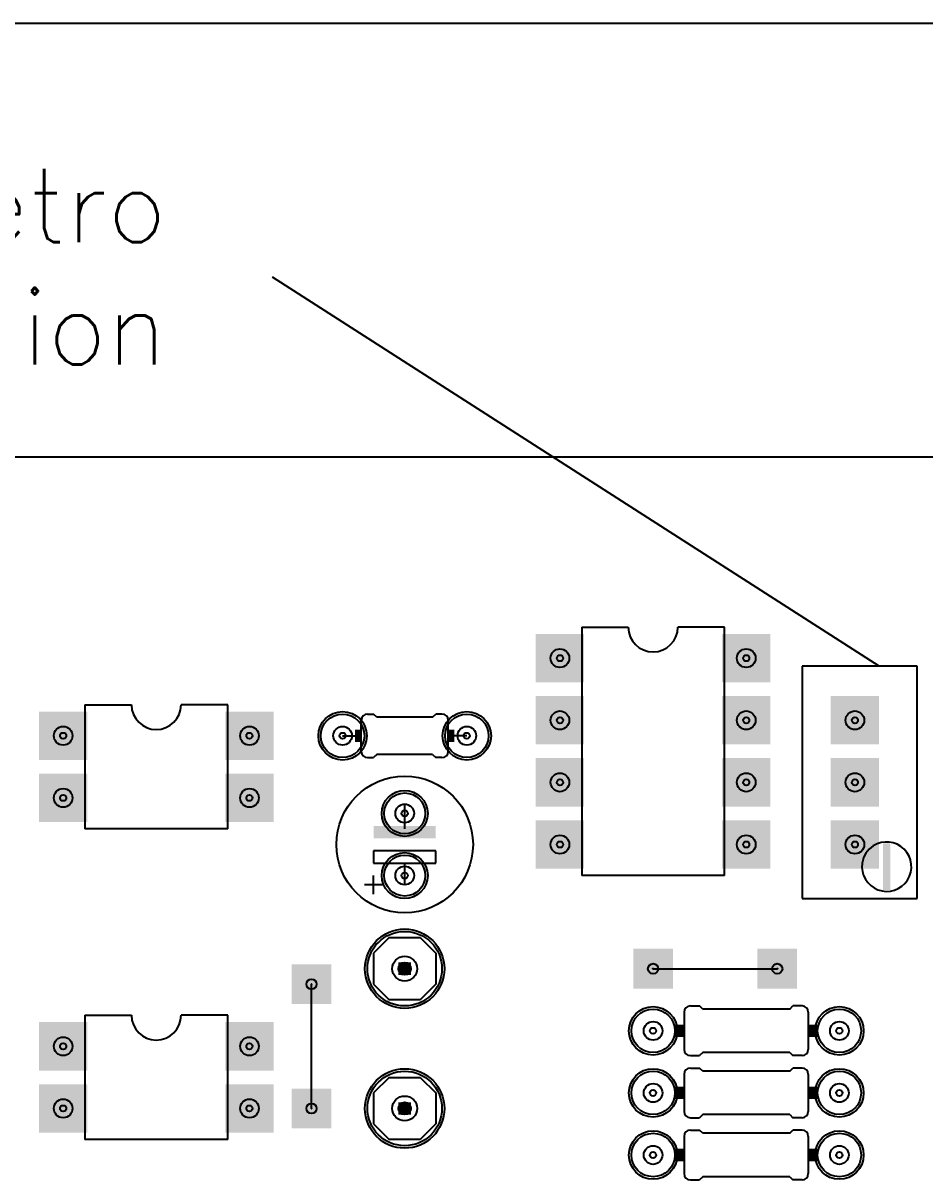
# Model space of a CAD drawing. Extents: x -71 to 251, y 10 to 132.
# Drawn here: x 40.27 to 77.16, y 82.17 to 129.47 of the extents above; entities that cross this region are included whole.
import ezdxf

# ---------------------------------------------------------------- set-up
doc = ezdxf.new("R2010")
doc.units = 0
doc.header["$MEASUREMENT"] = 0
doc.layers.get('0').update_dxf_attribs({"linetype": 'CONTINUOUS'})
for name, color, linetype in [('1', 22, 'CONTINUOUS'), ('17', 82, 'CONTINUOUS'), ('18', 82, 'CONTINUOUS'), ('20', 7, 'CONTINUOUS'), ('21', 253, 'CONTINUOUS'), ('22', 253, 'CONTINUOUS'), ('29', 253, 'CONTINUOUS'), ('44', 253, 'CONTINUOUS'), ('51', 253, 'CONTINUOUS')]:
    doc.layers.add(name, color=color, linetype=linetype)

# ---------------------------------------------------------------- blocks, each defined once
blk = doc.blocks.new('RECT')
blk.add_solid([(-0.5, -0.5), (0.5, -0.5), (-0.5, 0.5), (0.5, 0.5)])
blk = doc.blocks.new('ROUNDP')
blk.add_circle((0, 0), 0.5)
blk = doc.blocks.new('SQUAREP')
blk.add_solid([(-0.5, -0.5), (0.5, -0.5), (-0.5, 0.5), (0.5, 0.5)])
blk = doc.blocks.new('SQUAREV')
blk.add_solid([(-0.5, -0.5), (0.5, -0.5), (-0.5, 0.5), (0.5, 0.5)])
blk = doc.blocks.new('ROUNDV')
blk.add_circle((0, 0), 0.5)

msp = doc.modelspace()

# ---------------------------------------------------------------- linework, layer by layer
at = {"linetype": 'Continuous'}
for p, q in [((-36.3419, 129.4744), (149.5434, 129.4744)), ((75.2856, 103.175), (50.4789, 119.086))]:
    msp.add_line(p, q, dxfattribs=at)
at = {"layer": '1'}
for p, q in [((66.04, 90.805), (71.12, 90.805)), ((52.07, 85.09), (52.07, 90.17))]:
    msp.add_line(p, q, dxfattribs=at)
at = {"layer": '20'}
msp.add_line((126.35, 111.722), (0.64, 111.722), dxfattribs=at)
at = {"layer": '21'}
for p, q in [((63.119, 104.775), (63.119, 94.615)), ((63.119, 104.775), (65.024, 104.775)), ((68.961, 104.775), (67.056, 104.775)), ((68.961, 94.615), (68.961, 104.775)), ((72.145, 103.175), (72.145, 93.675)), ((76.845, 103.175), (72.145, 103.175)), ((76.845, 93.675), (76.845, 103.175)), ((42.799, 101.6), (42.799, 96.52)), ((42.799, 101.6), (44.704, 101.6)), ((48.641, 101.6), (46.736, 101.6)), ((48.641, 96.52), (48.641, 101.6)), ((54.356, 101.219), (54.61, 101.219)), ((54.737, 101.092), (54.61, 101.219)), ((57.023, 101.092), (54.737, 101.092)), ((57.023, 101.092), (57.15, 101.219)), ((57.404, 101.219), (57.15, 101.219)), ((54.356, 99.441), (54.61, 99.441)), ((54.737, 99.568), (54.61, 99.441)), ((57.023, 99.568), (54.737, 99.568)), ((57.023, 99.568), (57.15, 99.441)), ((57.404, 99.441), (57.15, 99.441)), ((48.641, 96.52), (42.799, 96.52)), ((54.61, 94.234), (54.61, 94.615)), ((68.961, 94.615), (63.119, 94.615)), ((54.61, 94.234), (54.229, 94.234)), ((54.61, 93.853), (54.61, 94.234)), ((54.991, 94.234), (54.61, 94.234)), ((72.145, 93.675), (76.845, 93.675)), ((55.245, 92.075), (54.61, 91.44)), ((55.245, 92.075), (56.515, 92.075)), ((56.515, 92.075), (57.15, 91.44)), ((54.61, 91.44), (54.61, 90.17)), ((57.15, 91.44), (57.15, 90.17)), ((54.61, 90.17), (55.245, 89.535)), ((57.15, 90.17), (56.515, 89.535)), ((56.515, 89.535), (55.245, 89.535)), ((42.799, 88.9), (42.799, 83.82)), ((42.799, 88.9), (44.704, 88.9)), ((48.641, 88.9), (46.736, 88.9)), ((48.641, 83.82), (48.641, 88.9)), ((55.245, 86.36), (54.61, 85.725)), ((55.245, 86.36), (56.515, 86.36)), ((56.515, 86.36), (57.15, 85.725)), ((54.61, 85.725), (54.61, 84.455)), ((57.15, 85.725), (57.15, 84.455)), ((54.61, 84.455), (55.245, 83.82)), ((57.15, 84.455), (56.515, 83.82)), ((48.641, 83.82), (42.799, 83.82)), ((56.515, 83.82), (55.245, 83.82))]:
    msp.add_line(p, q, dxfattribs=at)
msp.add_circle((55.88, 95.885), 2.794, dxfattribs=at)
for centre, radius, start, end in [((66.04, 104.775), 1.016, 180, 0), ((45.72, 101.6), 1.016, 180, 0), ((54.356, 100.965), 0.254, 90, 180), ((57.404, 100.965), 0.254, 0, 90), ((54.356, 99.695), 0.254, 180, 270), ((57.404, 99.695), 0.254, 270, 0), ((75.595, 94.9768), 1.0109, 171.5693, 122.9602), ((45.72, 88.9), 1.016, 180, 0)]:
    msp.add_arc(centre, radius, start, end, dxfattribs=at)
at = {"layer": '22'}
for p, q in [((67.31, 89.027), (67.31, 87.503)), ((67.564, 89.281), (67.945, 89.281)), ((68.072, 89.154), (67.945, 89.281)), ((71.628, 89.154), (68.072, 89.154)), ((71.628, 89.154), (71.755, 89.281)), ((72.136, 89.281), (71.755, 89.281)), ((72.39, 89.027), (72.39, 87.503)), ((67.564, 87.249), (67.945, 87.249)), ((68.072, 87.376), (67.945, 87.249)), ((71.628, 87.376), (68.072, 87.376)), ((71.628, 87.376), (71.755, 87.249)), ((72.136, 87.249), (71.755, 87.249)), ((67.564, 86.741), (67.945, 86.741)), ((68.072, 86.614), (67.945, 86.741)), ((71.628, 86.614), (68.072, 86.614)), ((71.628, 86.614), (71.755, 86.741)), ((72.136, 86.741), (71.755, 86.741)), ((67.31, 86.487), (67.31, 84.963)), ((72.39, 86.487), (72.39, 84.963)), ((67.564, 84.709), (67.945, 84.709)), ((68.072, 84.836), (67.945, 84.709)), ((71.628, 84.836), (68.072, 84.836)), ((71.628, 84.836), (71.755, 84.709)), ((72.136, 84.709), (71.755, 84.709)), ((67.31, 83.947), (67.31, 82.423)), ((67.564, 84.201), (67.945, 84.201)), ((68.072, 84.074), (67.945, 84.201)), ((71.628, 84.074), (68.072, 84.074)), ((71.628, 84.074), (71.755, 84.201)), ((72.136, 84.201), (71.755, 84.201)), ((72.39, 83.947), (72.39, 82.423)), ((67.564, 82.169), (67.945, 82.169)), ((68.072, 82.296), (67.945, 82.169)), ((71.628, 82.296), (68.072, 82.296)), ((71.628, 82.296), (71.755, 82.169)), ((72.136, 82.169), (71.755, 82.169))]:
    msp.add_line(p, q, dxfattribs=at)
for centre, start, end in [((67.564, 89.027), 90, 180), ((72.136, 89.027), 0, 90), ((67.564, 87.503), 180, 270), ((72.136, 87.503), 270, 0), ((67.564, 86.487), 90, 180), ((72.136, 86.487), 0, 90), ((67.564, 84.963), 180, 270), ((72.136, 84.963), 270, 0), ((67.564, 83.947), 90, 180), ((72.136, 83.947), 0, 90), ((67.564, 82.423), 180, 270), ((72.136, 82.423), 270, 0)]:
    msp.add_arc(centre, 0.254, start, end, dxfattribs=at)
at = {"layer": '44'}
for centre, radius in [((62.23, 103.505), 0.127), ((69.85, 103.505), 0.127), ((62.23, 100.965), 0.127), ((69.85, 100.965), 0.127), ((74.295, 100.965), 0.127), ((41.91, 100.33), 0.127), ((49.53, 100.33), 0.127), ((53.34, 100.33), 0.127), ((58.42, 100.33), 0.127), ((62.23, 98.425), 0.127), ((69.85, 98.425), 0.127), ((74.295, 98.425), 0.127), ((41.91, 97.79), 0.127), ((49.53, 97.79), 0.127), ((55.88, 97.155), 0.127), ((62.23, 95.885), 0.127), ((69.85, 95.885), 0.127), ((74.295, 95.885), 0.127), ((55.88, 94.615), 0.127), ((55.88, 90.805), 0.254), ((66.04, 90.805), 0.005), ((71.12, 90.805), 0.005), ((52.07, 90.17), 0.005), ((66.04, 88.265), 0.127), ((73.66, 88.265), 0.127), ((41.91, 87.63), 0.127), ((49.53, 87.63), 0.127), ((66.04, 85.725), 0.127), ((73.66, 85.725), 0.127), ((41.91, 85.09), 0.127), ((49.53, 85.09), 0.127), ((55.88, 85.09), 0.254), ((52.07, 85.09), 0.005), ((66.04, 83.185), 0.127), ((73.66, 83.185), 0.127)]:
    msp.add_circle(centre, radius, dxfattribs=at)
at = {"layer": '51'}
for p, q in [((54.102, 99.695), (54.102, 100.965)), ((57.658, 99.695), (57.658, 100.965)), ((53.34, 100.33), (53.848, 100.33)), ((58.42, 100.33), (57.912, 100.33)), ((55.88, 96.52), (55.88, 97.536)), ((57.15, 95.631), (54.61, 95.631)), ((54.61, 95.631), (54.61, 95.123)), ((57.15, 95.123), (57.15, 95.631)), ((54.61, 95.123), (55.88, 95.123)), ((55.88, 94.234), (55.88, 95.123)), ((55.88, 95.123), (57.15, 95.123))]:
    msp.add_line(p, q, dxfattribs=at)
msp.add_arc((75.595, 94.9768), 1.0109, 122.9602, 171.5693, dxfattribs=at)

# ---------------------------------------------------------------- block references
at = {"layer": '17'}
for name, p, xscale, yscale in [('SQUAREP', (62.23, 103.505), 1.778, 1.778), ('SQUAREP', (69.85, 103.505), 1.778, 1.778), ('ROUNDP', (62.23, 103.505), 0.762, 0.762), ('ROUNDP', (62.23, 103.505), 0.762, 0.762), ('ROUNDP', (62.23, 103.505), 0.762, 0.762), ('ROUNDP', (62.23, 103.505), 0.762, 0.762), ('ROUNDP', (62.23, 103.505), 0.762, 0.762), ('ROUNDP', (62.23, 103.505), 0.762, 0.762), ('ROUNDP', (62.23, 103.505), 0.762, 0.762), ('ROUNDP', (62.23, 103.505), 0.762, 0.762), ('ROUNDP', (62.23, 103.505), 0.762, 0.762), ('ROUNDP', (62.23, 103.505), 0.762, 0.762), ('ROUNDP', (62.23, 103.505), 0.762, 0.762), ('ROUNDP', (62.23, 103.505), 0.762, 0.762), ('ROUNDP', (62.23, 103.505), 0.762, 0.762), ('ROUNDP', (62.23, 103.505), 0.762, 0.762), ('ROUNDP', (69.85, 103.505), 0.762, 0.762), ('ROUNDP', (69.85, 103.505), 0.762, 0.762), ('ROUNDP', (69.85, 103.505), 0.762, 0.762), ('ROUNDP', (69.85, 103.505), 0.762, 0.762), ('ROUNDP', (69.85, 103.505), 0.762, 0.762), ('ROUNDP', (69.85, 103.505), 0.762, 0.762), ('ROUNDP', (69.85, 103.505), 0.762, 0.762), ('ROUNDP', (69.85, 103.505), 0.762, 0.762), ('ROUNDP', (69.85, 103.505), 0.762, 0.762), ('ROUNDP', (69.85, 103.505), 0.762, 0.762), ('ROUNDP', (69.85, 103.505), 0.762, 0.762), ('ROUNDP', (69.85, 103.505), 0.762, 0.762), ('ROUNDP', (69.85, 103.505), 0.762, 0.762), ('ROUNDP', (69.85, 103.505), 0.762, 0.762), ('SQUAREP', (62.23, 100.965), 1.778, 1.778), ('SQUAREP', (69.85, 100.965), 1.778, 1.778), ('ROUNDP', (62.23, 100.965), 0.762, 0.762), ('ROUNDP', (62.23, 100.965), 0.762, 0.762), ('ROUNDP', (62.23, 100.965), 0.762, 0.762), ('ROUNDP', (62.23, 100.965), 0.762, 0.762), ('ROUNDP', (62.23, 100.965), 0.762, 0.762), ('ROUNDP', (62.23, 100.965), 0.762, 0.762), ('ROUNDP', (62.23, 100.965), 0.762, 0.762), ('ROUNDP', (62.23, 100.965), 0.762, 0.762), ('ROUNDP', (62.23, 100.965), 0.762, 0.762), ('ROUNDP', (62.23, 100.965), 0.762, 0.762), ('ROUNDP', (62.23, 100.965), 0.762, 0.762), ('ROUNDP', (62.23, 100.965), 0.762, 0.762), ('ROUNDP', (62.23, 100.965), 0.762, 0.762), ('ROUNDP', (62.23, 100.965), 0.762, 0.762), ('ROUNDP', (69.85, 100.965), 0.762, 0.762), ('ROUNDP', (69.85, 100.965), 0.762, 0.762), ('ROUNDP', (69.85, 100.965), 0.762, 0.762), ('ROUNDP', (69.85, 100.965), 0.762, 0.762), ('ROUNDP', (69.85, 100.965), 0.762, 0.762), ('ROUNDP', (69.85, 100.965), 0.762, 0.762), ('ROUNDP', (69.85, 100.965), 0.762, 0.762), ('ROUNDP', (69.85, 100.965), 0.762, 0.762), ('ROUNDP', (69.85, 100.965), 0.762, 0.762), ('ROUNDP', (69.85, 100.965), 0.762, 0.762), ('ROUNDP', (69.85, 100.965), 0.762, 0.762), ('ROUNDP', (69.85, 100.965), 0.762, 0.762), ('ROUNDP', (69.85, 100.965), 0.762, 0.762), ('ROUNDP', (69.85, 100.965), 0.762, 0.762), ('SQUAREP', (49.53, 100.33), 1.778, 1.778), ('ROUNDP', (53.34, 100.33), 1.778, 1.778), ('ROUNDP', (58.42, 100.33), 1.778, 1.778), ('ROUNDP', (49.53, 100.33), 0.762, 0.762), ('ROUNDP', (49.53, 100.33), 0.762, 0.762), ('ROUNDP', (49.53, 100.33), 0.762, 0.762), ('ROUNDP', (49.53, 100.33), 0.762, 0.762), ('ROUNDP', (49.53, 100.33), 0.762, 0.762), ('ROUNDP', (49.53, 100.33), 0.762, 0.762), ('ROUNDP', (49.53, 100.33), 0.762, 0.762), ('ROUNDP', (49.53, 100.33), 0.762, 0.762), ('ROUNDP', (49.53, 100.33), 0.762, 0.762), ('ROUNDP', (49.53, 100.33), 0.762, 0.762), ('ROUNDP', (49.53, 100.33), 0.762, 0.762), ('ROUNDP', (49.53, 100.33), 0.762, 0.762), ('ROUNDP', (49.53, 100.33), 0.762, 0.762), ('ROUNDP', (49.53, 100.33), 0.762, 0.762), ('ROUNDP', (53.34, 100.33), 0.762, 0.762), ('ROUNDP', (53.34, 100.33), 0.762, 0.762), ('ROUNDP', (53.34, 100.33), 0.762, 0.762), ('ROUNDP', (53.34, 100.33), 0.762, 0.762), ('ROUNDP', (53.34, 100.33), 0.762, 0.762), ('ROUNDP', (53.34, 100.33), 0.762, 0.762), ('ROUNDP', (53.34, 100.33), 0.762, 0.762), ('ROUNDP', (53.34, 100.33), 0.762, 0.762), ('ROUNDP', (53.34, 100.33), 0.762, 0.762), ('ROUNDP', (53.34, 100.33), 0.762, 0.762), ('ROUNDP', (53.34, 100.33), 0.762, 0.762), ('ROUNDP', (53.34, 100.33), 0.762, 0.762), ('ROUNDP', (53.34, 100.33), 0.762, 0.762), ('ROUNDP', (53.34, 100.33), 0.762, 0.762), ('ROUNDP', (58.42, 100.33), 0.762, 0.762), ('ROUNDP', (58.42, 100.33), 0.762, 0.762), ('ROUNDP', (58.42, 100.33), 0.762, 0.762), ('ROUNDP', (58.42, 100.33), 0.762, 0.762), ('ROUNDP', (58.42, 100.33), 0.762, 0.762), ('ROUNDP', (58.42, 100.33), 0.762, 0.762), ('ROUNDP', (58.42, 100.33), 0.762, 0.762), ('ROUNDP', (58.42, 100.33), 0.762, 0.762), ('ROUNDP', (58.42, 100.33), 0.762, 0.762), ('ROUNDP', (58.42, 100.33), 0.762, 0.762), ('ROUNDP', (58.42, 100.33), 0.762, 0.762), ('ROUNDP', (58.42, 100.33), 0.762, 0.762), ('ROUNDP', (58.42, 100.33), 0.762, 0.762), ('ROUNDP', (58.42, 100.33), 0.762, 0.762), ('SQUAREP', (62.23, 98.425), 1.778, 1.778), ('SQUAREP', (69.85, 98.425), 1.778, 1.778), ('SQUAREP', (49.53, 97.79), 1.778, 1.778), ('ROUNDP', (62.23, 98.425), 0.762, 0.762), ('ROUNDP', (62.23, 98.425), 0.762, 0.762), ('ROUNDP', (62.23, 98.425), 0.762, 0.762), ('ROUNDP', (62.23, 98.425), 0.762, 0.762), ('ROUNDP', (62.23, 98.425), 0.762, 0.762), ('ROUNDP', (62.23, 98.425), 0.762, 0.762), ('ROUNDP', (62.23, 98.425), 0.762, 0.762), ('ROUNDP', (62.23, 98.425), 0.762, 0.762), ('ROUNDP', (62.23, 98.425), 0.762, 0.762), ('ROUNDP', (62.23, 98.425), 0.762, 0.762), ('ROUNDP', (62.23, 98.425), 0.762, 0.762), ('ROUNDP', (62.23, 98.425), 0.762, 0.762), ('ROUNDP', (62.23, 98.425), 0.762, 0.762), ('ROUNDP', (62.23, 98.425), 0.762, 0.762), ('ROUNDP', (69.85, 98.425), 0.762, 0.762), ('ROUNDP', (69.85, 98.425), 0.762, 0.762), ('ROUNDP', (69.85, 98.425), 0.762, 0.762), ('ROUNDP', (69.85, 98.425), 0.762, 0.762), ('ROUNDP', (69.85, 98.425), 0.762, 0.762), ('ROUNDP', (69.85, 98.425), 0.762, 0.762), ('ROUNDP', (69.85, 98.425), 0.762, 0.762), ('ROUNDP', (69.85, 98.425), 0.762, 0.762), ('ROUNDP', (69.85, 98.425), 0.762, 0.762), ('ROUNDP', (69.85, 98.425), 0.762, 0.762), ('ROUNDP', (69.85, 98.425), 0.762, 0.762), ('ROUNDP', (69.85, 98.425), 0.762, 0.762), ('ROUNDP', (69.85, 98.425), 0.762, 0.762), ('ROUNDP', (69.85, 98.425), 0.762, 0.762), ('ROUNDP', (49.53, 97.79), 0.762, 0.762), ('ROUNDP', (49.53, 97.79), 0.762, 0.762), ('ROUNDP', (49.53, 97.79), 0.762, 0.762), ('ROUNDP', (49.53, 97.79), 0.762, 0.762), ('ROUNDP', (49.53, 97.79), 0.762, 0.762), ('ROUNDP', (49.53, 97.79), 0.762, 0.762), ('ROUNDP', (49.53, 97.79), 0.762, 0.762), ('ROUNDP', (49.53, 97.79), 0.762, 0.762), ('ROUNDP', (49.53, 97.79), 0.762, 0.762), ('ROUNDP', (49.53, 97.79), 0.762, 0.762), ('ROUNDP', (49.53, 97.79), 0.762, 0.762), ('ROUNDP', (49.53, 97.79), 0.762, 0.762), ('ROUNDP', (49.53, 97.79), 0.762, 0.762), ('ROUNDP', (49.53, 97.79), 0.762, 0.762), ('SQUAREP', (62.23, 95.885), 1.778, 1.778), ('SQUAREP', (69.85, 95.885), 1.778, 1.778), ('ROUNDP', (62.23, 95.885), 0.762, 0.762), ('ROUNDP', (62.23, 95.885), 0.762, 0.762), ('ROUNDP', (62.23, 95.885), 0.762, 0.762), ('ROUNDP', (62.23, 95.885), 0.762, 0.762), ('ROUNDP', (62.23, 95.885), 0.762, 0.762), ('ROUNDP', (62.23, 95.885), 0.762, 0.762), ('ROUNDP', (62.23, 95.885), 0.762, 0.762), ('ROUNDP', (62.23, 95.885), 0.762, 0.762), ('ROUNDP', (62.23, 95.885), 0.762, 0.762), ('ROUNDP', (62.23, 95.885), 0.762, 0.762), ('ROUNDP', (62.23, 95.885), 0.762, 0.762), ('ROUNDP', (62.23, 95.885), 0.762, 0.762), ('ROUNDP', (62.23, 95.885), 0.762, 0.762), ('ROUNDP', (62.23, 95.885), 0.762, 0.762), ('ROUNDP', (69.85, 95.885), 0.762, 0.762), ('ROUNDP', (69.85, 95.885), 0.762, 0.762), ('ROUNDP', (69.85, 95.885), 0.762, 0.762), ('ROUNDP', (69.85, 95.885), 0.762, 0.762), ('ROUNDP', (69.85, 95.885), 0.762, 0.762), ('ROUNDP', (69.85, 95.885), 0.762, 0.762), ('ROUNDP', (69.85, 95.885), 0.762, 0.762), ('ROUNDP', (69.85, 95.885), 0.762, 0.762), ('ROUNDP', (69.85, 95.885), 0.762, 0.762), ('ROUNDP', (69.85, 95.885), 0.762, 0.762), ('ROUNDP', (69.85, 95.885), 0.762, 0.762), ('ROUNDP', (69.85, 95.885), 0.762, 0.762), ('ROUNDP', (69.85, 95.885), 0.762, 0.762), ('ROUNDP', (69.85, 95.885), 0.762, 0.762), ('ROUNDP', (55.88, 90.805), 3.048, 3.048), ('ROUNDP', (55.88, 90.805), 1.016, 1.016), ('ROUNDP', (55.88, 90.805), 1.016, 1.016), ('ROUNDP', (55.88, 90.805), 1.016, 1.016), ('ROUNDP', (55.88, 90.805), 1.016, 1.016), ('ROUNDP', (55.88, 90.805), 1.016, 1.016), ('ROUNDP', (55.88, 90.805), 1.016, 1.016), ('ROUNDP', (55.88, 90.805), 1.016, 1.016), ('ROUNDP', (55.88, 90.805), 1.016, 1.016), ('ROUNDP', (55.88, 90.805), 1.016, 1.016), ('ROUNDP', (55.88, 90.805), 1.016, 1.016), ('ROUNDP', (55.88, 90.805), 1.016, 1.016), ('ROUNDP', (55.88, 90.805), 1.016, 1.016), ('ROUNDP', (55.88, 90.805), 1.016, 1.016), ('ROUNDP', (55.88, 90.805), 1.016, 1.016), ('ROUNDP', (66.04, 88.265), 1.778, 1.778), ('ROUNDP', (73.66, 88.265), 1.778, 1.778), ('SQUAREP', (49.53, 87.63), 1.778, 1.778), ('ROUNDP', (66.04, 88.265), 0.762, 0.762), ('ROUNDP', (66.04, 88.265), 0.762, 0.762), ('ROUNDP', (66.04, 88.265), 0.762, 0.762), ('ROUNDP', (66.04, 88.265), 0.762, 0.762), ('ROUNDP', (66.04, 88.265), 0.762, 0.762), ('ROUNDP', (66.04, 88.265), 0.762, 0.762), ('ROUNDP', (66.04, 88.265), 0.762, 0.762), ('ROUNDP', (66.04, 88.265), 0.762, 0.762), ('ROUNDP', (66.04, 88.265), 0.762, 0.762), ('ROUNDP', (66.04, 88.265), 0.762, 0.762), ('ROUNDP', (66.04, 88.265), 0.762, 0.762), ('ROUNDP', (66.04, 88.265), 0.762, 0.762), ('ROUNDP', (66.04, 88.265), 0.762, 0.762), ('ROUNDP', (66.04, 88.265), 0.762, 0.762), ('ROUNDP', (73.66, 88.265), 0.762, 0.762), ('ROUNDP', (73.66, 88.265), 0.762, 0.762), ('ROUNDP', (73.66, 88.265), 0.762, 0.762), ('ROUNDP', (73.66, 88.265), 0.762, 0.762), ('ROUNDP', (73.66, 88.265), 0.762, 0.762), ('ROUNDP', (73.66, 88.265), 0.762, 0.762), ('ROUNDP', (73.66, 88.265), 0.762, 0.762), ('ROUNDP', (73.66, 88.265), 0.762, 0.762), ('ROUNDP', (73.66, 88.265), 0.762, 0.762), ('ROUNDP', (73.66, 88.265), 0.762, 0.762), ('ROUNDP', (73.66, 88.265), 0.762, 0.762), ('ROUNDP', (73.66, 88.265), 0.762, 0.762), ('ROUNDP', (73.66, 88.265), 0.762, 0.762), ('ROUNDP', (73.66, 88.265), 0.762, 0.762), ('ROUNDP', (49.53, 87.63), 0.762, 0.762), ('ROUNDP', (49.53, 87.63), 0.762, 0.762), ('ROUNDP', (49.53, 87.63), 0.762, 0.762), ('ROUNDP', (49.53, 87.63), 0.762, 0.762), ('ROUNDP', (49.53, 87.63), 0.762, 0.762), ('ROUNDP', (49.53, 87.63), 0.762, 0.762), ('ROUNDP', (49.53, 87.63), 0.762, 0.762), ('ROUNDP', (49.53, 87.63), 0.762, 0.762), ('ROUNDP', (49.53, 87.63), 0.762, 0.762), ('ROUNDP', (49.53, 87.63), 0.762, 0.762), ('ROUNDP', (49.53, 87.63), 0.762, 0.762), ('ROUNDP', (49.53, 87.63), 0.762, 0.762), ('ROUNDP', (49.53, 87.63), 0.762, 0.762), ('ROUNDP', (49.53, 87.63), 0.762, 0.762), ('ROUNDP', (55.88, 85.09), 3.048, 3.048), ('ROUNDP', (66.04, 85.725), 1.778, 1.778), ('ROUNDP', (73.66, 85.725), 1.778, 1.778), ('ROUNDP', (66.04, 85.725), 0.762, 0.762), ('ROUNDP', (66.04, 85.725), 0.762, 0.762), ('ROUNDP', (66.04, 85.725), 0.762, 0.762), ('ROUNDP', (66.04, 85.725), 0.762, 0.762), ('ROUNDP', (66.04, 85.725), 0.762, 0.762), ('ROUNDP', (66.04, 85.725), 0.762, 0.762), ('ROUNDP', (66.04, 85.725), 0.762, 0.762), ('ROUNDP', (66.04, 85.725), 0.762, 0.762), ('ROUNDP', (66.04, 85.725), 0.762, 0.762), ('ROUNDP', (66.04, 85.725), 0.762, 0.762), ('ROUNDP', (66.04, 85.725), 0.762, 0.762), ('ROUNDP', (66.04, 85.725), 0.762, 0.762), ('ROUNDP', (66.04, 85.725), 0.762, 0.762), ('ROUNDP', (66.04, 85.725), 0.762, 0.762), ('ROUNDP', (73.66, 85.725), 0.762, 0.762), ('ROUNDP', (73.66, 85.725), 0.762, 0.762), ('ROUNDP', (73.66, 85.725), 0.762, 0.762), ('ROUNDP', (73.66, 85.725), 0.762, 0.762), ('ROUNDP', (73.66, 85.725), 0.762, 0.762), ('ROUNDP', (73.66, 85.725), 0.762, 0.762), ('ROUNDP', (73.66, 85.725), 0.762, 0.762), ('ROUNDP', (73.66, 85.725), 0.762, 0.762), ('ROUNDP', (73.66, 85.725), 0.762, 0.762), ('ROUNDP', (73.66, 85.725), 0.762, 0.762), ('ROUNDP', (73.66, 85.725), 0.762, 0.762), ('ROUNDP', (73.66, 85.725), 0.762, 0.762), ('ROUNDP', (73.66, 85.725), 0.762, 0.762), ('ROUNDP', (73.66, 85.725), 0.762, 0.762), ('SQUAREP', (49.53, 85.09), 1.778, 1.778), ('ROUNDP', (49.53, 85.09), 0.762, 0.762), ('ROUNDP', (49.53, 85.09), 0.762, 0.762), ('ROUNDP', (49.53, 85.09), 0.762, 0.762), ('ROUNDP', (49.53, 85.09), 0.762, 0.762), ('ROUNDP', (49.53, 85.09), 0.762, 0.762), ('ROUNDP', (49.53, 85.09), 0.762, 0.762), ('ROUNDP', (49.53, 85.09), 0.762, 0.762), ('ROUNDP', (49.53, 85.09), 0.762, 0.762), ('ROUNDP', (49.53, 85.09), 0.762, 0.762), ('ROUNDP', (49.53, 85.09), 0.762, 0.762), ('ROUNDP', (49.53, 85.09), 0.762, 0.762), ('ROUNDP', (49.53, 85.09), 0.762, 0.762), ('ROUNDP', (49.53, 85.09), 0.762, 0.762), ('ROUNDP', (49.53, 85.09), 0.762, 0.762), ('ROUNDP', (55.88, 85.09), 1.016, 1.016), ('ROUNDP', (55.88, 85.09), 1.016, 1.016), ('ROUNDP', (55.88, 85.09), 1.016, 1.016), ('ROUNDP', (55.88, 85.09), 1.016, 1.016), ('ROUNDP', (55.88, 85.09), 1.016, 1.016), ('ROUNDP', (55.88, 85.09), 1.016, 1.016), ('ROUNDP', (55.88, 85.09), 1.016, 1.016), ('ROUNDP', (55.88, 85.09), 1.016, 1.016), ('ROUNDP', (55.88, 85.09), 1.016, 1.016), ('ROUNDP', (55.88, 85.09), 1.016, 1.016), ('ROUNDP', (55.88, 85.09), 1.016, 1.016), ('ROUNDP', (55.88, 85.09), 1.016, 1.016), ('ROUNDP', (55.88, 85.09), 1.016, 1.016), ('ROUNDP', (55.88, 85.09), 1.016, 1.016), ('ROUNDP', (66.04, 83.185), 1.778, 1.778), ('ROUNDP', (73.66, 83.185), 1.778, 1.778), ('ROUNDP', (66.04, 83.185), 0.762, 0.762), ('ROUNDP', (66.04, 83.185), 0.762, 0.762), ('ROUNDP', (66.04, 83.185), 0.762, 0.762), ('ROUNDP', (66.04, 83.185), 0.762, 0.762), ('ROUNDP', (66.04, 83.185), 0.762, 0.762), ('ROUNDP', (66.04, 83.185), 0.762, 0.762), ('ROUNDP', (66.04, 83.185), 0.762, 0.762), ('ROUNDP', (66.04, 83.185), 0.762, 0.762), ('ROUNDP', (66.04, 83.185), 0.762, 0.762), ('ROUNDP', (66.04, 83.185), 0.762, 0.762), ('ROUNDP', (66.04, 83.185), 0.762, 0.762), ('ROUNDP', (66.04, 83.185), 0.762, 0.762), ('ROUNDP', (66.04, 83.185), 0.762, 0.762), ('ROUNDP', (66.04, 83.185), 0.762, 0.762), ('ROUNDP', (73.66, 83.185), 0.762, 0.762), ('ROUNDP', (73.66, 83.185), 0.762, 0.762), ('ROUNDP', (73.66, 83.185), 0.762, 0.762), ('ROUNDP', (73.66, 83.185), 0.762, 0.762), ('ROUNDP', (73.66, 83.185), 0.762, 0.762), ('ROUNDP', (73.66, 83.185), 0.762, 0.762), ('ROUNDP', (73.66, 83.185), 0.762, 0.762), ('ROUNDP', (73.66, 83.185), 0.762, 0.762), ('ROUNDP', (73.66, 83.185), 0.762, 0.762), ('ROUNDP', (73.66, 83.185), 0.762, 0.762), ('ROUNDP', (73.66, 83.185), 0.762, 0.762), ('ROUNDP', (73.66, 83.185), 0.762, 0.762), ('ROUNDP', (73.66, 83.185), 0.762, 0.762), ('ROUNDP', (73.66, 83.185), 0.762, 0.762)]:
    msp.add_blockref(name, p, dxfattribs=dict(at, xscale=xscale, yscale=yscale))
for name, p, xscale, yscale, rotation in [('SQUAREP', (74.295, 100.965), 1.778, 1.778, 180), ('ROUNDP', (74.295, 100.965), 0.762, 0.762, 180), ('ROUNDP', (74.295, 100.965), 0.762, 0.762, 180), ('ROUNDP', (74.295, 100.965), 0.762, 0.762, 180), ('ROUNDP', (74.295, 100.965), 0.762, 0.762, 180), ('ROUNDP', (74.295, 100.965), 0.762, 0.762, 180), ('ROUNDP', (74.295, 100.965), 0.762, 0.762, 180), ('ROUNDP', (74.295, 100.965), 0.762, 0.762, 180), ('ROUNDP', (74.295, 100.965), 0.762, 0.762, 180), ('ROUNDP', (74.295, 100.965), 0.762, 0.762, 180), ('ROUNDP', (74.295, 100.965), 0.762, 0.762, 180), ('ROUNDP', (74.295, 100.965), 0.762, 0.762, 180), ('ROUNDP', (74.295, 100.965), 0.762, 0.762, 180), ('ROUNDP', (74.295, 100.965), 0.762, 0.762, 180), ('ROUNDP', (74.295, 100.965), 0.762, 0.762, 180), ('SQUAREP', (41.91, 100.33), 1.778, 1.778, 180), ('ROUNDP', (41.91, 100.33), 0.762, 0.762, 180), ('ROUNDP', (41.91, 100.33), 0.762, 0.762, 180), ('ROUNDP', (41.91, 100.33), 0.762, 0.762, 180), ('ROUNDP', (41.91, 100.33), 0.762, 0.762, 180), ('ROUNDP', (41.91, 100.33), 0.762, 0.762, 180), ('ROUNDP', (41.91, 100.33), 0.762, 0.762, 180), ('ROUNDP', (41.91, 100.33), 0.762, 0.762, 180), ('ROUNDP', (41.91, 100.33), 0.762, 0.762, 180), ('ROUNDP', (41.91, 100.33), 0.762, 0.762, 180), ('ROUNDP', (41.91, 100.33), 0.762, 0.762, 180), ('ROUNDP', (41.91, 100.33), 0.762, 0.762, 180), ('ROUNDP', (41.91, 100.33), 0.762, 0.762, 180), ('ROUNDP', (41.91, 100.33), 0.762, 0.762, 180), ('ROUNDP', (41.91, 100.33), 0.762, 0.762, 180), ('SQUAREP', (74.295, 98.425), 1.778, 1.778, 180), ('SQUAREP', (41.91, 97.79), 1.778, 1.778, 180), ('ROUNDP', (74.295, 98.425), 0.762, 0.762, 180), ('ROUNDP', (74.295, 98.425), 0.762, 0.762, 180), ('ROUNDP', (74.295, 98.425), 0.762, 0.762, 180), ('ROUNDP', (74.295, 98.425), 0.762, 0.762, 180), ('ROUNDP', (74.295, 98.425), 0.762, 0.762, 180), ('ROUNDP', (74.295, 98.425), 0.762, 0.762, 180), ('ROUNDP', (74.295, 98.425), 0.762, 0.762, 180), ('ROUNDP', (74.295, 98.425), 0.762, 0.762, 180), ('ROUNDP', (74.295, 98.425), 0.762, 0.762, 180), ('ROUNDP', (74.295, 98.425), 0.762, 0.762, 180), ('ROUNDP', (74.295, 98.425), 0.762, 0.762, 180), ('ROUNDP', (74.295, 98.425), 0.762, 0.762, 180), ('ROUNDP', (74.295, 98.425), 0.762, 0.762, 180), ('ROUNDP', (74.295, 98.425), 0.762, 0.762, 180), ('ROUNDP', (41.91, 97.79), 0.762, 0.762, 180), ('ROUNDP', (41.91, 97.79), 0.762, 0.762, 180), ('ROUNDP', (41.91, 97.79), 0.762, 0.762, 180), ('ROUNDP', (41.91, 97.79), 0.762, 0.762, 180), ('ROUNDP', (41.91, 97.79), 0.762, 0.762, 180), ('ROUNDP', (41.91, 97.79), 0.762, 0.762, 180), ('ROUNDP', (41.91, 97.79), 0.762, 0.762, 180), ('ROUNDP', (41.91, 97.79), 0.762, 0.762, 180), ('ROUNDP', (41.91, 97.79), 0.762, 0.762, 180), ('ROUNDP', (41.91, 97.79), 0.762, 0.762, 180), ('ROUNDP', (41.91, 97.79), 0.762, 0.762, 180), ('ROUNDP', (41.91, 97.79), 0.762, 0.762, 180), ('ROUNDP', (41.91, 97.79), 0.762, 0.762, 180), ('ROUNDP', (41.91, 97.79), 0.762, 0.762, 180), ('ROUNDP', (55.88, 97.155), 1.6764, 1.6764, 90), ('ROUNDP', (55.88, 97.155), 0.762, 0.762, 90), ('ROUNDP', (55.88, 97.155), 0.762, 0.762, 90), ('ROUNDP', (55.88, 97.155), 0.762, 0.762, 90), ('ROUNDP', (55.88, 97.155), 0.762, 0.762, 90), ('ROUNDP', (55.88, 97.155), 0.762, 0.762, 90), ('ROUNDP', (55.88, 97.155), 0.762, 0.762, 90), ('ROUNDP', (55.88, 97.155), 0.762, 0.762, 90), ('ROUNDP', (55.88, 97.155), 0.762, 0.762, 90), ('ROUNDP', (55.88, 97.155), 0.762, 0.762, 90), ('ROUNDP', (55.88, 97.155), 0.762, 0.762, 90), ('ROUNDP', (55.88, 97.155), 0.762, 0.762, 90), ('ROUNDP', (55.88, 97.155), 0.762, 0.762, 90), ('ROUNDP', (55.88, 97.155), 0.762, 0.762, 90), ('ROUNDP', (55.88, 97.155), 0.762, 0.762, 90), ('SQUAREP', (74.295, 95.885), 1.778, 1.778, 180), ('ROUNDP', (74.295, 95.885), 0.762, 0.762, 180), ('ROUNDP', (74.295, 95.885), 0.762, 0.762, 180), ('ROUNDP', (74.295, 95.885), 0.762, 0.762, 180), ('ROUNDP', (74.295, 95.885), 0.762, 0.762, 180), ('ROUNDP', (74.295, 95.885), 0.762, 0.762, 180), ('ROUNDP', (74.295, 95.885), 0.762, 0.762, 180), ('ROUNDP', (74.295, 95.885), 0.762, 0.762, 180), ('ROUNDP', (74.295, 95.885), 0.762, 0.762, 180), ('ROUNDP', (74.295, 95.885), 0.762, 0.762, 180), ('ROUNDP', (74.295, 95.885), 0.762, 0.762, 180), ('ROUNDP', (74.295, 95.885), 0.762, 0.762, 180), ('ROUNDP', (74.295, 95.885), 0.762, 0.762, 180), ('ROUNDP', (74.295, 95.885), 0.762, 0.762, 180), ('ROUNDP', (74.295, 95.885), 0.762, 0.762, 180), ('ROUNDP', (55.88, 94.615), 1.6764, 1.6764, 90), ('ROUNDP', (55.88, 94.615), 0.762, 0.762, 90), ('ROUNDP', (55.88, 94.615), 0.762, 0.762, 90), ('ROUNDP', (55.88, 94.615), 0.762, 0.762, 90), ('ROUNDP', (55.88, 94.615), 0.762, 0.762, 90), ('ROUNDP', (55.88, 94.615), 0.762, 0.762, 90), ('ROUNDP', (55.88, 94.615), 0.762, 0.762, 90), ('ROUNDP', (55.88, 94.615), 0.762, 0.762, 90), ('ROUNDP', (55.88, 94.615), 0.762, 0.762, 90), ('ROUNDP', (55.88, 94.615), 0.762, 0.762, 90), ('ROUNDP', (55.88, 94.615), 0.762, 0.762, 90), ('ROUNDP', (55.88, 94.615), 0.762, 0.762, 90), ('ROUNDP', (55.88, 94.615), 0.762, 0.762, 90), ('ROUNDP', (55.88, 94.615), 0.762, 0.762, 90), ('ROUNDP', (55.88, 94.615), 0.762, 0.762, 90), ('SQUAREP', (41.91, 87.63), 1.778, 1.778, 180), ('ROUNDP', (41.91, 87.63), 0.762, 0.762, 180), ('ROUNDP', (41.91, 87.63), 0.762, 0.762, 180), ('ROUNDP', (41.91, 87.63), 0.762, 0.762, 180), ('ROUNDP', (41.91, 87.63), 0.762, 0.762, 180), ('ROUNDP', (41.91, 87.63), 0.762, 0.762, 180), ('ROUNDP', (41.91, 87.63), 0.762, 0.762, 180), ('ROUNDP', (41.91, 87.63), 0.762, 0.762, 180), ('ROUNDP', (41.91, 87.63), 0.762, 0.762, 180), ('ROUNDP', (41.91, 87.63), 0.762, 0.762, 180), ('ROUNDP', (41.91, 87.63), 0.762, 0.762, 180), ('ROUNDP', (41.91, 87.63), 0.762, 0.762, 180), ('ROUNDP', (41.91, 87.63), 0.762, 0.762, 180), ('ROUNDP', (41.91, 87.63), 0.762, 0.762, 180), ('ROUNDP', (41.91, 87.63), 0.762, 0.762, 180), ('SQUAREP', (41.91, 85.09), 1.778, 1.778, 180), ('ROUNDP', (41.91, 85.09), 0.762, 0.762, 180), ('ROUNDP', (41.91, 85.09), 0.762, 0.762, 180), ('ROUNDP', (41.91, 85.09), 0.762, 0.762, 180), ('ROUNDP', (41.91, 85.09), 0.762, 0.762, 180), ('ROUNDP', (41.91, 85.09), 0.762, 0.762, 180), ('ROUNDP', (41.91, 85.09), 0.762, 0.762, 180), ('ROUNDP', (41.91, 85.09), 0.762, 0.762, 180), ('ROUNDP', (41.91, 85.09), 0.762, 0.762, 180), ('ROUNDP', (41.91, 85.09), 0.762, 0.762, 180), ('ROUNDP', (41.91, 85.09), 0.762, 0.762, 180), ('ROUNDP', (41.91, 85.09), 0.762, 0.762, 180), ('ROUNDP', (41.91, 85.09), 0.762, 0.762, 180), ('ROUNDP', (41.91, 85.09), 0.762, 0.762, 180), ('ROUNDP', (41.91, 85.09), 0.762, 0.762, 180)]:
    msp.add_blockref(name, p, dxfattribs=dict(at, xscale=xscale, yscale=yscale, rotation=rotation))
at = {"layer": '18'}
for name, p, xscale, yscale in [('SQUAREV', (66.04, 90.805), 1.4224, 1.4224), ('SQUAREV', (71.12, 90.805), 1.4224, 1.4224), ('SQUAREV', (52.07, 90.17), 1.4224, 1.4224), ('ROUNDV', (66.04, 90.805), 0.4164, 0.4164), ('ROUNDV', (66.04, 90.805), 0.4164, 0.4164), ('ROUNDV', (66.04, 90.805), 0.4164, 0.4164), ('ROUNDV', (66.04, 90.805), 0.4164, 0.4164), ('ROUNDV', (66.04, 90.805), 0.4164, 0.4164), ('ROUNDV', (66.04, 90.805), 0.4164, 0.4164), ('ROUNDV', (66.04, 90.805), 0.4164, 0.4164), ('ROUNDV', (66.04, 90.805), 0.4164, 0.4164), ('ROUNDV', (66.04, 90.805), 0.4164, 0.4164), ('ROUNDV', (66.04, 90.805), 0.4164, 0.4164), ('ROUNDV', (66.04, 90.805), 0.4164, 0.4164), ('ROUNDV', (66.04, 90.805), 0.4164, 0.4164), ('ROUNDV', (66.04, 90.805), 0.4164, 0.4164), ('ROUNDV', (66.04, 90.805), 0.4164, 0.4164), ('ROUNDV', (71.12, 90.805), 0.4164, 0.4164), ('ROUNDV', (71.12, 90.805), 0.4164, 0.4164), ('ROUNDV', (71.12, 90.805), 0.4164, 0.4164), ('ROUNDV', (71.12, 90.805), 0.4164, 0.4164), ('ROUNDV', (71.12, 90.805), 0.4164, 0.4164), ('ROUNDV', (71.12, 90.805), 0.4164, 0.4164), ('ROUNDV', (71.12, 90.805), 0.4164, 0.4164), ('ROUNDV', (71.12, 90.805), 0.4164, 0.4164), ('ROUNDV', (71.12, 90.805), 0.4164, 0.4164), ('ROUNDV', (71.12, 90.805), 0.4164, 0.4164), ('ROUNDV', (71.12, 90.805), 0.4164, 0.4164), ('ROUNDV', (71.12, 90.805), 0.4164, 0.4164), ('ROUNDV', (71.12, 90.805), 0.4164, 0.4164), ('ROUNDV', (71.12, 90.805), 0.4164, 0.4164), ('ROUNDV', (52.07, 90.17), 0.4164, 0.4164), ('ROUNDV', (52.07, 90.17), 0.4164, 0.4164), ('ROUNDV', (52.07, 90.17), 0.4164, 0.4164), ('ROUNDV', (52.07, 90.17), 0.4164, 0.4164), ('ROUNDV', (52.07, 90.17), 0.4164, 0.4164), ('ROUNDV', (52.07, 90.17), 0.4164, 0.4164), ('ROUNDV', (52.07, 90.17), 0.4164, 0.4164), ('ROUNDV', (52.07, 90.17), 0.4164, 0.4164), ('ROUNDV', (52.07, 90.17), 0.4164, 0.4164), ('ROUNDV', (52.07, 90.17), 0.4164, 0.4164), ('ROUNDV', (52.07, 90.17), 0.4164, 0.4164), ('ROUNDV', (52.07, 90.17), 0.4164, 0.4164), ('ROUNDV', (52.07, 90.17), 0.4164, 0.4164), ('ROUNDV', (52.07, 90.17), 0.4164, 0.4164), ('SQUAREV', (52.07, 85.09), 1.4224, 1.4224), ('ROUNDV', (52.07, 85.09), 0.4164, 0.4164), ('ROUNDV', (52.07, 85.09), 0.4164, 0.4164), ('ROUNDV', (52.07, 85.09), 0.4164, 0.4164), ('ROUNDV', (52.07, 85.09), 0.4164, 0.4164), ('ROUNDV', (52.07, 85.09), 0.4164, 0.4164), ('ROUNDV', (52.07, 85.09), 0.4164, 0.4164), ('ROUNDV', (52.07, 85.09), 0.4164, 0.4164), ('ROUNDV', (52.07, 85.09), 0.4164, 0.4164), ('ROUNDV', (52.07, 85.09), 0.4164, 0.4164), ('ROUNDV', (52.07, 85.09), 0.4164, 0.4164), ('ROUNDV', (52.07, 85.09), 0.4164, 0.4164), ('ROUNDV', (52.07, 85.09), 0.4164, 0.4164), ('ROUNDV', (52.07, 85.09), 0.4164, 0.4164), ('ROUNDV', (52.07, 85.09), 0.4164, 0.4164)]:
    msp.add_blockref(name, p, dxfattribs=dict(at, xscale=xscale, yscale=yscale))
at = {"layer": '21', "xscale": 0.3, "yscale": 1.9, "rotation": 180}
msp.add_blockref('RECT', (75.595, 94.975), dxfattribs=at)
at = {"layer": '22', "xscale": 0.381, "yscale": 0.508}
for p in [(67.1195, 88.265), (72.5805, 88.265), (67.1195, 85.725), (72.5805, 85.725), (67.1195, 83.185), (72.5805, 83.185)]:
    msp.add_blockref('RECT', p, dxfattribs=at)
at = {"layer": '29'}
for name, p, xscale, yscale in [('SQUAREP', (62.23, 103.505), 1.9812, 1.9812), ('SQUAREP', (69.85, 103.505), 1.9812, 1.9812), ('SQUAREP', (62.23, 100.965), 1.9812, 1.9812), ('SQUAREP', (69.85, 100.965), 1.9812, 1.9812), ('SQUAREP', (49.53, 100.33), 1.9812, 1.9812), ('ROUNDP', (53.34, 100.33), 1.9812, 1.9812), ('ROUNDP', (58.42, 100.33), 1.9812, 1.9812), ('SQUAREP', (62.23, 98.425), 1.9812, 1.9812), ('SQUAREP', (69.85, 98.425), 1.9812, 1.9812), ('SQUAREP', (49.53, 97.79), 1.9812, 1.9812), ('SQUAREP', (62.23, 95.885), 1.9812, 1.9812), ('SQUAREP', (69.85, 95.885), 1.9812, 1.9812), ('ROUNDP', (55.88, 90.805), 3.2512, 3.2512), ('SQUAREV', (66.04, 90.805), 1.6256, 1.6256), ('SQUAREV', (71.12, 90.805), 1.6256, 1.6256), ('SQUAREV', (52.07, 90.17), 1.6256, 1.6256), ('ROUNDP', (66.04, 88.265), 1.9812, 1.9812), ('ROUNDP', (73.66, 88.265), 1.9812, 1.9812), ('SQUAREP', (49.53, 87.63), 1.9812, 1.9812), ('ROUNDP', (55.88, 85.09), 3.2512, 3.2512), ('ROUNDP', (66.04, 85.725), 1.9812, 1.9812), ('ROUNDP', (73.66, 85.725), 1.9812, 1.9812), ('SQUAREP', (49.53, 85.09), 1.9812, 1.9812), ('SQUAREV', (52.07, 85.09), 1.6256, 1.6256), ('ROUNDP', (66.04, 83.185), 1.9812, 1.9812), ('ROUNDP', (73.66, 83.185), 1.9812, 1.9812)]:
    msp.add_blockref(name, p, dxfattribs=dict(at, xscale=xscale, yscale=yscale))
for name, p, xscale, yscale, rotation in [('SQUAREP', (74.295, 100.965), 1.9812, 1.9812, 180), ('SQUAREP', (41.91, 100.33), 1.9812, 1.9812, 180), ('SQUAREP', (74.295, 98.425), 1.9812, 1.9812, 180), ('SQUAREP', (41.91, 97.79), 1.9812, 1.9812, 180), ('ROUNDP', (55.88, 97.155), 1.8796, 1.8796, 90), ('SQUAREP', (74.295, 95.885), 1.9812, 1.9812, 180), ('ROUNDP', (55.88, 94.615), 1.8796, 1.8796, 90), ('SQUAREP', (41.91, 87.63), 1.9812, 1.9812, 180), ('SQUAREP', (41.91, 85.09), 1.9812, 1.9812, 180)]:
    msp.add_blockref(name, p, dxfattribs=dict(at, xscale=xscale, yscale=yscale, rotation=rotation))
at = {"layer": '51', "yscale": 0.508}
for p, xscale in [((53.975, 100.33), 0.254), ((57.785, 100.33), 0.254), ((55.88, 90.805), 0.508), ((55.88, 85.09), 0.508)]:
    msp.add_blockref('RECT', p, dxfattribs=dict(at, xscale=xscale))
at = {"layer": '51', "xscale": 0.508, "yscale": 2.54, "rotation": 90}
msp.add_blockref('RECT', (55.88, 96.393), dxfattribs=at)

# ---------------------------------------------------------------- texts
at = {"linetype": 'Continuous', "insert": (46.1475, 123.519), "char_height": 3, "width": 20.309571, "attachment_point": 3}
msp.add_mtext('{\\Fromans|c0;Potenciometro\\PRealimentacion}', dxfattribs=at)

doc.saveas('drawing.dxf')
